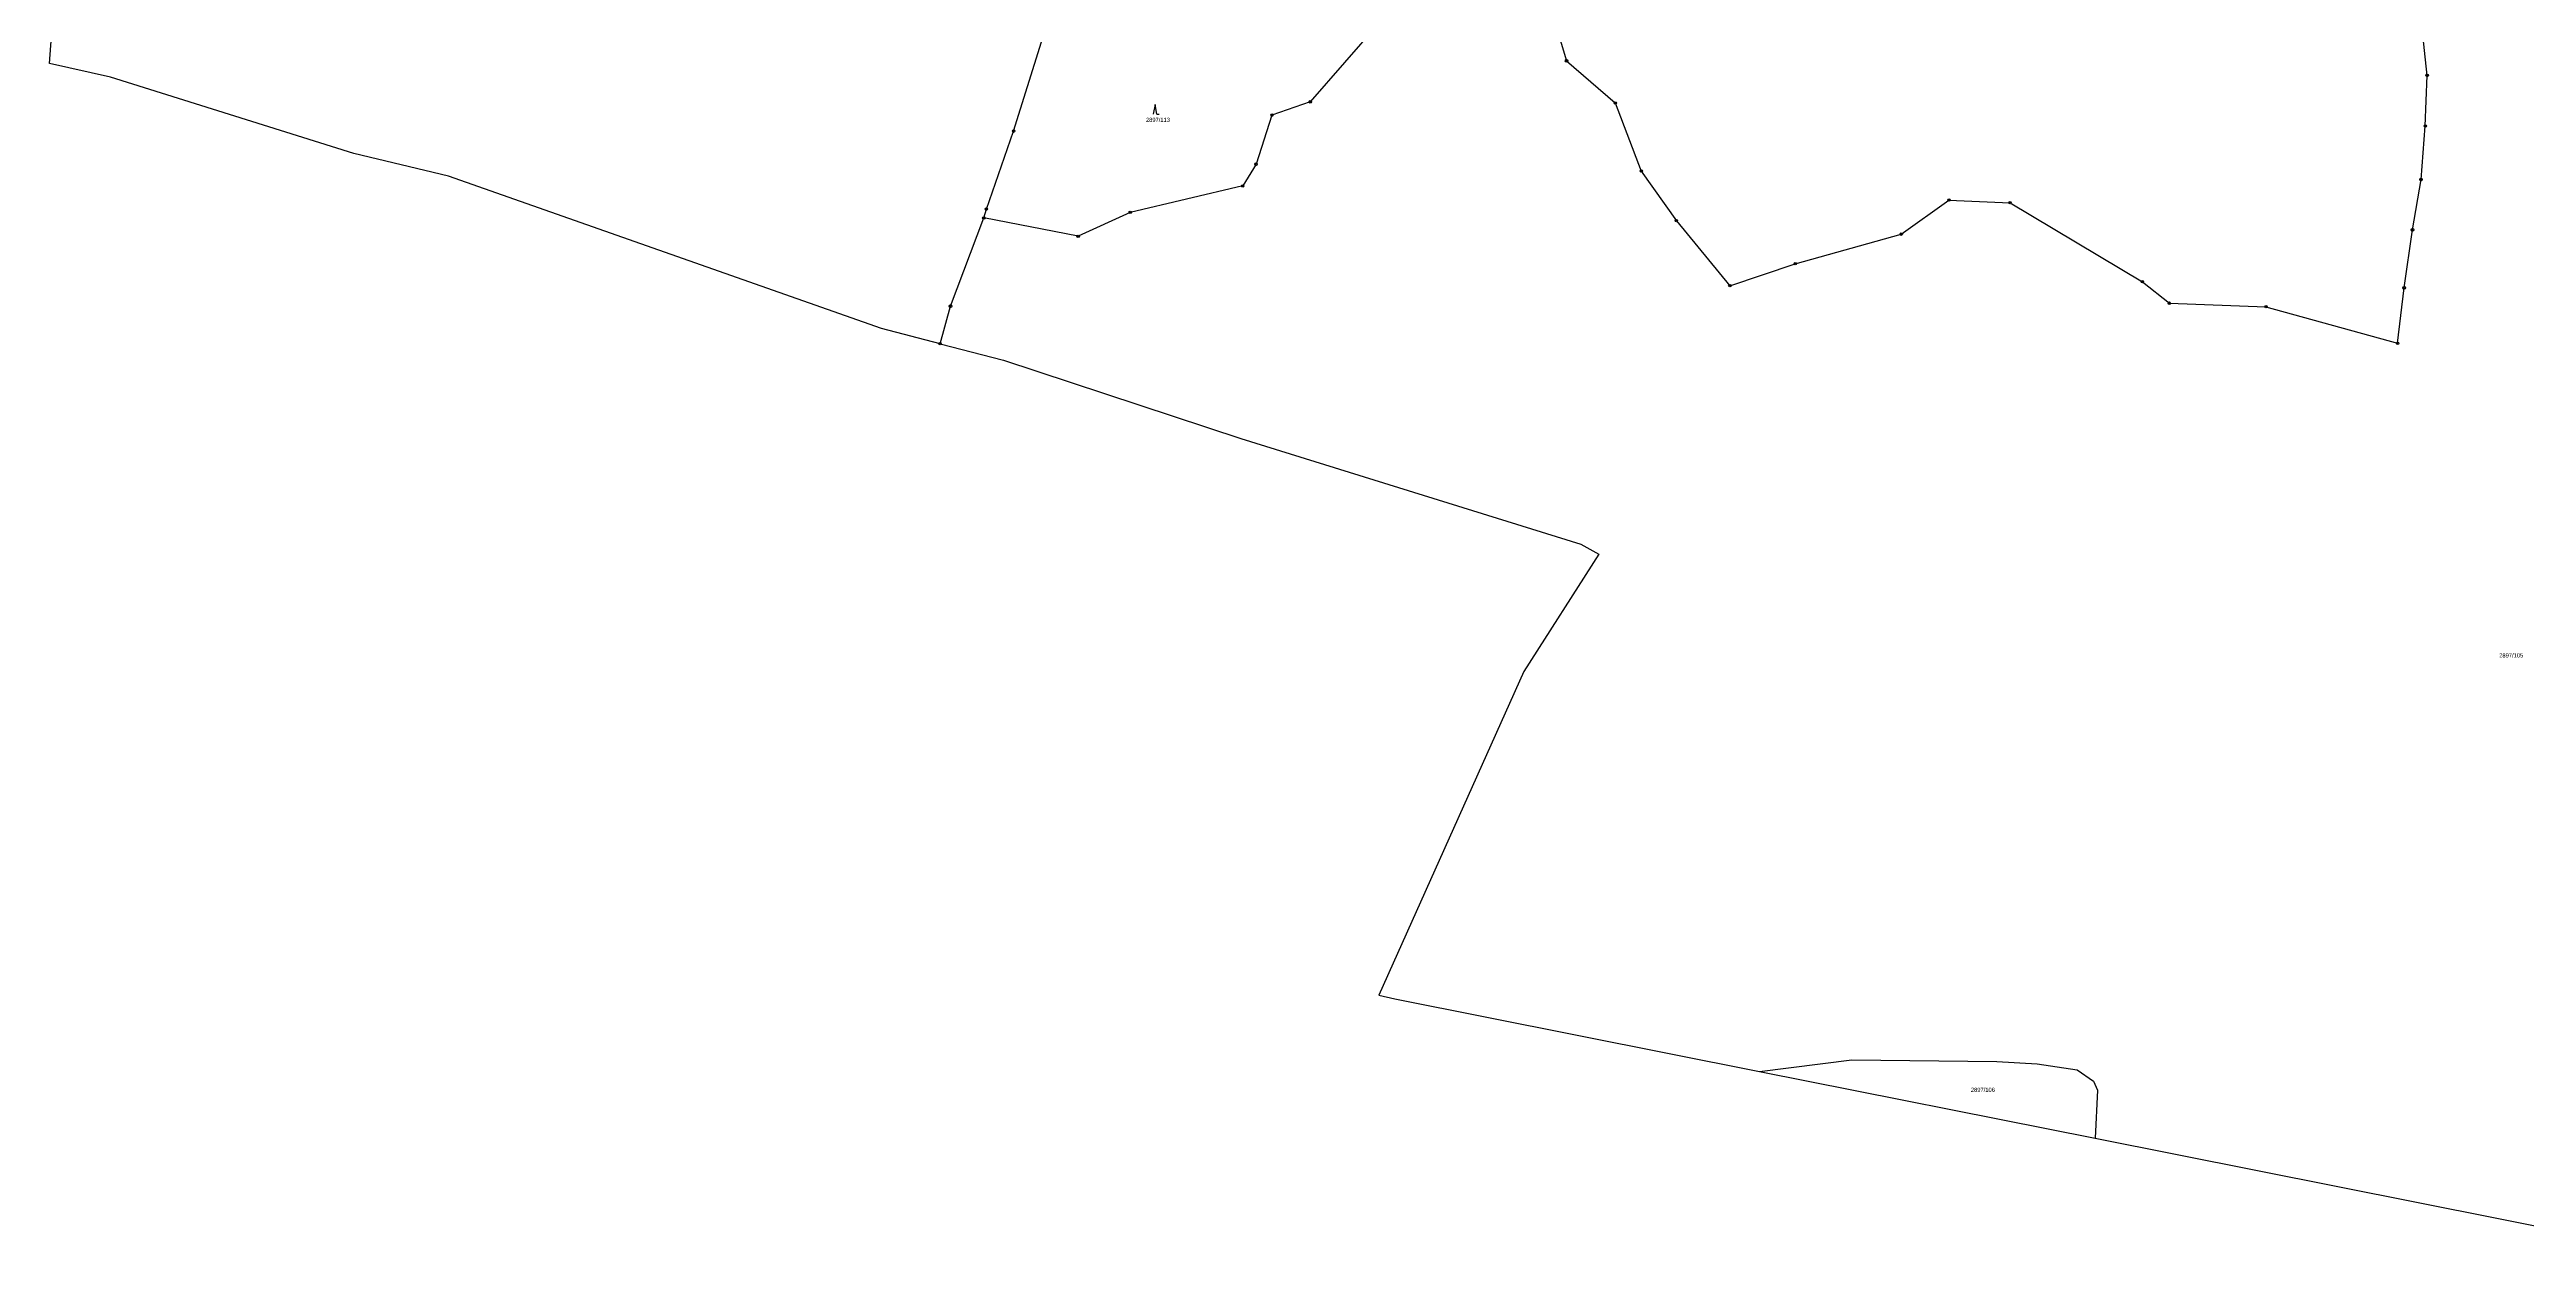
# Model space of a CAD drawing. Extents: x -784124 to -780570, y -980818 to -976926.
# Drawn here: x -783757 to -782748, y -980768 to -980276 of the extents above; entities that cross this region are included whole.
import ezdxf
from ezdxf.enums import TextEntityAlignment as Align

# ---------------------------------------------------------------- set-up
doc = ezdxf.new("R2010")
doc.units = 0
doc.header["$LTSCALE"] = 3.138375
doc.header["$MEASUREMENT"] = 0
doc.linetypes.add('0_205_2', pattern=[0])
doc.linetypes.add('0_206_2', pattern=[0])
for name, color, linetype in [('105', 1, 'CONTINUOUS'), ('18', 1, 'CONTINUOUS'), ('20502', 1, 'CONTINUOUS'), ('20600', 1, 'CONTINUOUS'), ('20602', 1, 'CONTINUOUS'), ('21900', 1, 'CONTINUOUS'), ('308', 1, 'CONTINUOUS')]:
    doc.layers.add(name, color=color, linetype=linetype)

# ---------------------------------------------------------------- blocks, each defined once
blk = doc.blocks.new('3_08$6')
at = {"layer": '308', "color": 255, "linetype": 'Continuous'}
for p, q in [((0, 4), (-0.7, 0)), ((0.7, 0), (0, 4)), ((0.7, 0), (1.7, 0))]:
    blk.add_line(p, q, dxfattribs=at)
blk = doc.blocks.new('1_05$19')
at = {"layer": '105', "color": 3, "linetype": 'Continuous'}
for radius in [0.5, 0.0303]:
    blk.add_circle((0, 0), radius, dxfattribs=at)

msp = doc.modelspace()

# ---------------------------------------------------------------- linework, layer by layer
at = {"layer": '20502', "color": 3, "linetype": '0_205_2'}
for p, q in [((-783208.81, -980662.2), (-783060.23, -980691.8)), ((-783060.23, -980691.8), (-782923.56, -980719.03)), ((-782923.56, -980719.03), (-782675.68, -980768.42))]:
    msp.add_line(p, q, dxfattribs=at)
at = {"layer": '20600', "color": 3, "linetype": 'Continuous'}
for p, q in [((-783756.91, -980281.26), (-783756.12, -980270.27)), ((-783394.11, -980395.4), (-783418.01, -980389.23)), ((-783133.09, -980477.06), (-783125.68, -980481.12)), ((-783215.42, -980660.76), (-783208.81, -980662.2))]:
    msp.add_line(p, q, dxfattribs=at)
at = {"layer": '20602', "color": 3, "linetype": '0_206_2'}
for points in [[(-783418.01, -980389.23), (-783594.33, -980327.11), (-783632.95, -980317.97), (-783732.03, -980286.75), (-783756.91, -980281.26)], [(-783394.11, -980395.4), (-783368.28, -980402.07), (-783271.59, -980434.01), (-783133.09, -980477.06)], [(-783125.68, -980481.12), (-783156.24, -980528.85), (-783215.42, -980660.76)]]:
    msp.add_lwpolyline(points, dxfattribs=at)
at = {"layer": '21900', "color": 3, "linetype": 'Continuous'}
for points in [[(-783208.51, -980249.22), (-783215.36, -980264.8), (-783243.3, -980296.86), (-783258.92, -980302.27), (-783265.4, -980322.25), (-783270.79, -980331.13), (-783316.65, -980341.87), (-783337.84, -980351.62), (-783376.27, -980344.16)], [(-783376.27, -980344.16), (-783375.23, -980340.52), (-783364.13, -980308.79), (-783349.98, -980263.25), (-783349.42, -980260.76)], [(-783147.19, -980252.4), (-783138.89, -980280.14), (-783119.01, -980297.32), (-783108.42, -980325.06), (-783094.14, -980345.28), (-783072.34, -980371.76), (-783045.69, -980362.81), (-783002.52, -980350.74), (-782983.09, -980336.85), (-782958.19, -980337.97), (-782904.3, -980370.12), (-782893.27, -980378.89), (-782853.93, -980380.32), (-782800.3, -980395.2), (-782797.63, -980372.62), (-782794.26, -980349.01), (-782790.78, -980328.48), (-782789.03, -980306.72), (-782788.27, -980286.11), (-782790.4, -980265.75)], [(-783394.11, -980395.4), (-783389.86, -980380.1), (-783376.27, -980344.16)], [(-783060.23, -980691.8), (-783022.6, -980687.11), (-782963.56, -980687.72), (-782947.12, -980688.68), (-782930.92, -980691.17), (-782924.24, -980695.74), (-782922.52, -980699.51), (-782923.56, -980719.03)]]:
    msp.add_lwpolyline(points, dxfattribs=at)

# ---------------------------------------------------------------- block references
at = {"layer": '105', "color": 0, "linetype": 'ByBlock'}
for p in [(-783138.89, -980280.14), (-782788.27, -980286.11), (-783258.92, -980302.27), (-783243.3, -980296.86), (-783119.01, -980297.32), (-783364.13, -980308.79), (-782789.03, -980306.72), (-783265.4, -980322.25), (-783270.79, -980331.13), (-783108.42, -980325.06), (-782790.78, -980328.48), (-783375.23, -980340.52), (-783316.65, -980341.87), (-782983.09, -980336.85), (-782958.19, -980337.97), (-783376.27, -980344.16), (-783337.84, -980351.62), (-783094.14, -980345.28), (-783002.52, -980350.74), (-782794.26, -980349.01), (-783045.69, -980362.81), (-783072.34, -980371.76), (-782904.3, -980370.12), (-782797.63, -980372.62), (-783389.86, -980380.1), (-782893.27, -980378.89), (-782853.93, -980380.32), (-783394.11, -980395.4), (-782800.3, -980395.2)]:
    msp.add_blockref('1_05$19', p, dxfattribs=at)
at = {"layer": '308', "color": 0, "linetype": 'ByBlock'}
msp.add_blockref('3_08$6', (-783306.54, -980301.88), dxfattribs=at)

# ---------------------------------------------------------------- texts
at = {"layer": '18', "color": 255, "linetype": 'Continuous'}
for s, p in [('2897/113', (-783310.24, -980305.55)), ('2897/105', (-782758.92, -980523.71)), ('2897/106', (-782974.17, -980700.67))]:
    msp.add_text(s, height=1.7, dxfattribs=at).set_placement(p, align=Align.BOTTOM_LEFT)

doc.saveas('drawing.dxf')
